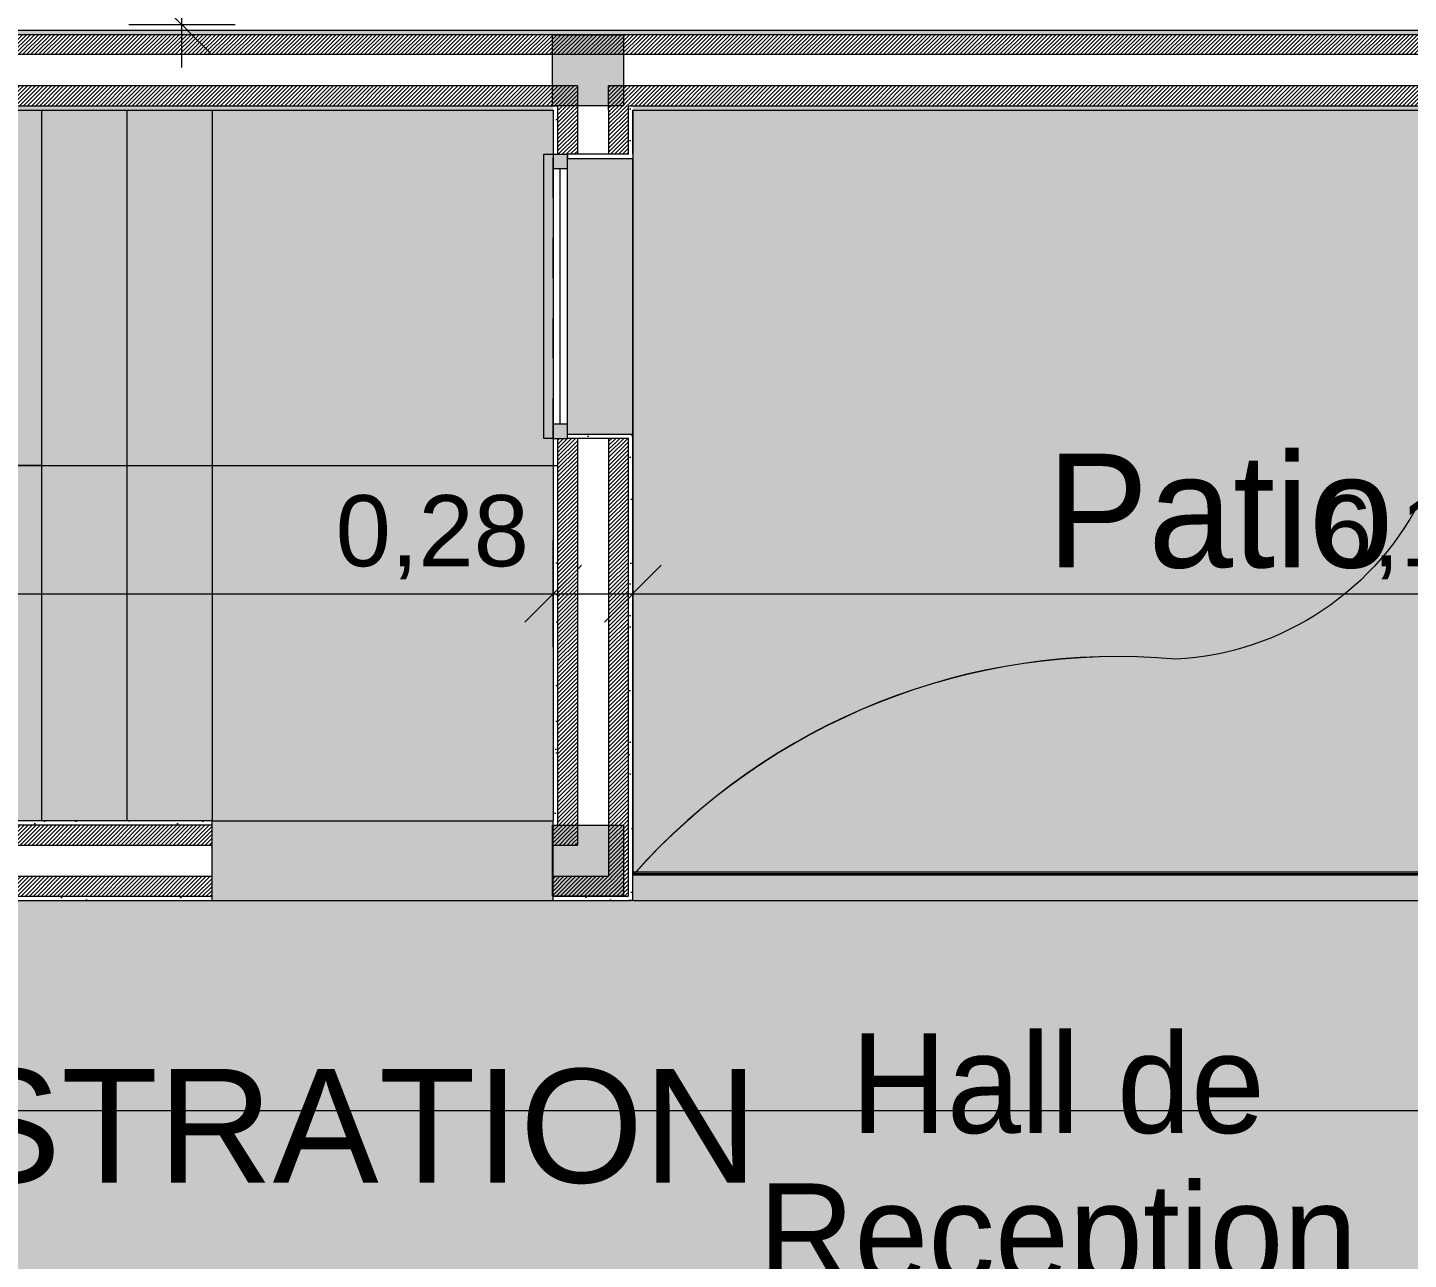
# Model space of a CAD drawing. Header units: millimetres. Extents: x -284281 to 1648660, y -821378 to -151356.
# Drawn here: x 227802 to 232659, y -257738 to -253406 of the extents above; entities that cross this region are included whole.
import ezdxf

# ---------------------------------------------------------------- set-up
doc = ezdxf.new("R2010")
doc.units = ezdxf.units.MM
doc.header["$MEASUREMENT"] = 0
doc.set_wipeout_variables(frame=1)
doc.linetypes.add('Traits', pattern=[282.222223, 141.111112, -141.111112])
doc.linetypes.add('Wipeout_Contour', pattern=[1000, 0, -1000])
for name, color, linetype in [('Cotations - 1_100', 7, 'Continuous'), ('Fenêtres ARCHICAD', 7, 'Continuous'), ('Hachure', 7, 'Continuous'), ('Marques - Coupes', 7, 'Continuous'), ('Nouveau_Co-Structure', 7, 'Continuous'), ('Sols_ Dalles', 7, 'Continuous'), ('Structure - Murs extérieurs', 7, 'Continuous'), ('wall', 7, 'Continuous')]:
    doc.layers.add(name, color=color, linetype=linetype)
doc.styles.add('STYLE_GENERE_1', font='AGENCYR.TTF')
doc.styles.add('STYLE_GENERE_2', font='arial.ttf')
doc.dimstyles.new('STYLE_GENERE__1', dxfattribs={"dimtxt": 250, "dimasz": 190, "dimexe": 0.18, "dimexo": 0.0625, "dimgap": 0, "dimtad": 1, "dimtih": 1, "dimtoh": 1, "dimlfac": 0.001, "dimzin": 0, "dimdsep": 46, "dimtxsty": 'STYLE_GENERE_2', "dimblk": 'ARROWHEAD_6', "dimblk1": 'ARROWHEAD_6', "dimblk2": 'ARROWHEAD_6', "dimcen": 0.09, "dimse1": 1, "dimse2": 1, "dimclrd": 7, "dimclre": 7, "dimclrt": 7, "dimazin": 0, "dimtfac": 1, "dimtdec": 4, "dimtmove": 0, "dimatfit": 3, "dimfxl": 1, "dimtolj": 1, "dimtzin": 0, "dimarcsym": 0})
doc.dimstyles.new('STYLE_GENERE__2', dxfattribs={"dimtxt": 250, "dimasz": 190, "dimexe": 0.18, "dimexo": 0.0625, "dimgap": 0, "dimtad": 1, "dimlfac": 0.001, "dimzin": 0, "dimdsep": 46, "dimtxsty": 'STYLE_GENERE_2', "dimblk": 'ARROWHEAD_6', "dimblk1": 'ARROWHEAD_6', "dimblk2": 'ARROWHEAD_6', "dimcen": 0.09, "dimse1": 1, "dimse2": 1, "dimclrd": 7, "dimclre": 7, "dimclrt": 7, "dimazin": 0, "dimtfac": 1, "dimtdec": 4, "dimtmove": 0, "dimatfit": 3, "dimfxl": 1, "dimtolj": 1, "dimtzin": 0, "dimarcsym": 0})
doc.dimstyles.new('STYLE_GENERE__4', dxfattribs={"dimtxt": 250, "dimasz": 190, "dimexe": 0.18, "dimexo": 0.0625, "dimgap": 0, "dimtad": 0, "dimlfac": 0.001, "dimzin": 0, "dimdsep": 46, "dimtxsty": 'STYLE_GENERE_2', "dimblk": 'ARROWHEAD_6', "dimblk1": 'ARROWHEAD_6', "dimblk2": 'ARROWHEAD_6', "dimcen": 0.09, "dimse1": 1, "dimse2": 1, "dimclrd": 7, "dimclre": 7, "dimclrt": 7, "dimazin": 0, "dimtfac": 1, "dimtdec": 4, "dimtmove": 0, "dimatfit": 3, "dimfxl": 1, "dimtolj": 1, "dimtzin": 0, "dimarcsym": 0})
pattern_1 = [(45, (0, 175), (-55.684659, 55.684659), [0, -52.5, 0, -78.75]), (110, (175, 175), (74.000794, 26.934086), [0, -38.5, 0, -66.5])]
pattern_2 = [(45, (0, 0), (-7.0710678, 7.0710678), [])]

# ---------------------------------------------------------------- blocks, each defined once
blk = doc.blocks.new('Dalle_2_1', base_point=(229931, -256385.6))
at = {"linetype": 'Continuous', "lineweight": 0, "true_color": 0x90b349}
blk.add_hatch(color=55, dxfattribs=at).paths.add_polyline_path([(229931, -256385.6), (236076, -256385.6), (236076, -253695.6), (229931, -253695.6)])
at = {"color": 7, "linetype": 'Continuous', "lineweight": 5, "flags": 128}
blk.add_lwpolyline([(229931, -256385.6), (236076, -256385.6), (236076, -253695.6), (229931, -253695.6)], close=True, dxfattribs=at)
blk = doc.blocks.new('Dalle_17_1', base_point=(219225.5, -253415.6))
at = {"layer": 'Sols_ Dalles', "linetype": 'Continuous', "lineweight": 0, "true_color": 0x393736}
blk.add_hatch(color=250, dxfattribs=at).paths.add_polyline_path([(219225.5, -253415.6), (219225.5, -256655.6), (221305.5, -256655.6), (221305.5, -257683.7), (219225.5, -257683.7), (219225.5, -261165.6), (230511, -261165.6), (230511, -259085.6), (232166, -259085.6), (232166, -261165.6), (244226, -261165.6), (244226, -253415.6)])
at = {"layer": 'Sols_ Dalles', "color": 250, "linetype": 'Continuous', "lineweight": 5, "true_color": 0x1f1f1f, "flags": 128}
blk.add_lwpolyline([(219225.5, -253415.6), (244226, -253415.6), (244226, -261165.6), (232166, -261165.6), (232166, -259085.6), (230511, -259085.6), (230511, -261165.6), (219225.5, -261165.6), (219225.5, -257683.7), (221305.5, -257683.7), (221305.5, -256655.6), (219225.5, -256655.6)], close=True, dxfattribs=at)
blk = doc.blocks.new('Mur_16_1', base_point=(244226, -253415.6))
at = {"color": 254, "linetype": 'Wipeout_Contour', "lineweight": 0, "ltscale": 1374074.521205101}
blk.add_wipeout([(219240.5, -253430.6), (244211, -253430.6), (244211, -253415.6), (219240.5, -253415.6)], dxfattribs=at)
at = {"color": 254, "linetype": 'Wipeout_Contour', "lineweight": 0, "ltscale": 1368799.062652909}
blk.add_wipeout([(229651, -253695.6), (229666, -253695.6), (229666, -253680.6), (229651, -253680.6)], dxfattribs=at)
at = {"color": 254, "linetype": 'Wipeout_Contour', "lineweight": 0, "ltscale": 1377844.151046678}
blk.add_wipeout([(229931, -253695.6), (236076, -253695.6), (236076, -253680.6), (229931, -253680.6)], dxfattribs=at)
at = {"linetype": 'Continuous', "lineweight": 5, "true_color": 0x5f5f5f}
h = blk.add_hatch(dxfattribs=at)
h.set_pattern_fill('ENDUIT_0001', color=251, style=0, pattern_type=2)
h.set_pattern_definition(pattern_1)
h.paths.add_polyline_path([(219240.5, -253430.6), (244211, -253430.6), (244211, -253415.6), (219240.5, -253415.6)])
h = blk.add_hatch(dxfattribs=at)
h.set_pattern_fill('ENDUIT_0001', color=251, style=0, pattern_type=2)
h.set_pattern_definition(pattern_1)
h.paths.add_polyline_path([(229651, -253695.6), (229666, -253695.6), (229666, -253680.6), (229651, -253680.6)])
h = blk.add_hatch(dxfattribs=at)
h.set_pattern_fill('ENDUIT_0001', color=251, style=0, pattern_type=2)
h.set_pattern_definition(pattern_1)
h.paths.add_polyline_path([(229931, -253695.6), (236076, -253695.6), (236076, -253680.6), (229931, -253680.6)])
at = {"color": 254, "linetype": 'Wipeout_Contour', "lineweight": 0, "ltscale": 1374194.484049249}
blk.add_wipeout([(219310.5, -253500.6), (244141, -253500.6), (244141, -253430.6), (219310.5, -253430.6)], dxfattribs=at)
at = {"color": 254, "linetype": 'Wipeout_Contour', "lineweight": 0, "ltscale": 1362360.349666437}
blk.add_wipeout([(224841, -253695.6), (229651, -253695.6), (229651, -253680.6), (224841, -253680.6)], dxfattribs=at)
at = {"color": 254, "linetype": 'Wipeout_Contour', "lineweight": 0, "ltscale": 1369510.679726213}
blk.add_wipeout([(229916, -253695.6), (229931, -253695.6), (229931, -253680.6), (229916, -253680.6)], dxfattribs=at)
at = {"linetype": 'Continuous', "lineweight": 5, "true_color": 0x5f5f5f}
h = blk.add_hatch(dxfattribs=at)
h.set_pattern_fill('BRIQUES_TERRE_CUITE__INT_97', color=251, style=0, pattern_type=2)
h.set_pattern_definition(pattern_2)
h.paths.add_polyline_path([(219310.5, -253500.6), (244141, -253500.6), (244141, -253430.6), (219310.5, -253430.6)])
h = blk.add_hatch(dxfattribs=at)
h.set_pattern_fill('ENDUIT_0001', color=251, style=0, pattern_type=2)
h.set_pattern_definition(pattern_1)
h.paths.add_polyline_path([(224841, -253695.6), (229651, -253695.6), (229651, -253680.6), (224841, -253680.6)])
h = blk.add_hatch(dxfattribs=at)
h.set_pattern_fill('ENDUIT_0001', color=251, style=0, pattern_type=2)
h.set_pattern_definition(pattern_1)
h.paths.add_polyline_path([(229916, -253695.6), (229931, -253695.6), (229931, -253680.6), (229916, -253680.6)])
at = {"color": 7, "linetype": 'Continuous', "lineweight": 5}
blk.add_line((244141, -253430.6), (219310.5, -253430.6), dxfattribs=at)
at = {"color": 7, "linetype": 'Continuous', "lineweight": 5, "flags": 128}
blk.add_lwpolyline([(244226, -253415.6), (219225.5, -253415.6)], dxfattribs=at)
at = {"color": 254, "linetype": 'Wipeout_Contour', "lineweight": 0, "ltscale": 1388277.555200387}
blk.add_wipeout([(229846, -253610.6), (244031, -253610.6), (244031, -253500.6), (229846, -253500.6)], dxfattribs=at)
at = {"color": 254, "linetype": 'Wipeout_Contour', "lineweight": 0, "ltscale": 1368762.067978173}
blk.add_wipeout([(229736, -253610.6), (229846, -253610.6), (229846, -253500.6), (229736, -253500.6)], dxfattribs=at)
at = {"color": 254, "linetype": 'Wipeout_Contour', "lineweight": 0, "ltscale": 1377719.244217107}
blk.add_wipeout([(229916, -253680.6), (236091, -253680.6), (236091, -253610.6), (229916, -253610.6)], dxfattribs=at)
at = {"linetype": 'Continuous', "lineweight": 5, "true_color": 0x5f5f5f}
h = blk.add_hatch(dxfattribs=at)
h.set_pattern_fill('BRIQUES_TERRE_CUITE__INT_97', color=251, style=0, pattern_type=2)
h.set_pattern_definition(pattern_2)
h.paths.add_polyline_path([(229916, -253680.6), (236091, -253680.6), (236091, -253610.6), (229916, -253610.6)])
at = {"color": 7, "linetype": 'Continuous', "lineweight": 5}
blk.add_line((244031, -253500.6), (229846, -253500.6), dxfattribs=at)
at = {"color": 254, "linetype": 'Wipeout_Contour', "lineweight": 0, "ltscale": 1361966.980552045}
blk.add_wipeout([(224756, -253610.6), (229736, -253610.6), (229736, -253500.6), (224756, -253500.6)], dxfattribs=at)
at = {"color": 7, "linetype": 'Continuous', "lineweight": 5}
for p, q in [((229736, -253500.6), (224756, -253500.6)), ((229846, -253500.6), (229736, -253500.6))]:
    blk.add_line(p, q, dxfattribs=at)
at = {"color": 254, "linetype": 'Wipeout_Contour', "lineweight": 0, "ltscale": 1368787.153171021}
blk.add_wipeout([(229666, -253680.6), (229736, -253680.6), (229736, -253610.6), (229666, -253610.6)], dxfattribs=at)
at = {"color": 254, "linetype": 'Wipeout_Contour', "lineweight": 0, "ltscale": 1369270.560203287}
blk.add_wipeout([(229846, -253680.6), (229916, -253680.6), (229916, -253610.6), (229846, -253610.6)], dxfattribs=at)
at = {"linetype": 'Continuous', "lineweight": 5, "true_color": 0x5f5f5f}
h = blk.add_hatch(dxfattribs=at)
h.set_pattern_fill('BRIQUES_TERRE_CUITE__INT_97', color=251, style=0, pattern_type=2)
h.set_pattern_definition(pattern_2)
h.paths.add_polyline_path([(229666, -253680.6), (229736, -253680.6), (229736, -253610.6), (229666, -253610.6)])
h = blk.add_hatch(dxfattribs=at)
h.set_pattern_fill('BRIQUES_TERRE_CUITE__INT_97', color=251, style=0, pattern_type=2)
h.set_pattern_definition(pattern_2)
h.paths.add_polyline_path([(229846, -253680.6), (229916, -253680.6), (229916, -253610.6), (229846, -253610.6)])
at = {"color": 7, "linetype": 'Continuous', "lineweight": 5}
for p, q in [((229736, -253610.6), (229736, -253680.6)), ((229916, -253610.6), (229846, -253610.6)), ((229846, -253680.6), (229846, -253610.6)), ((236091, -253610.6), (229916, -253610.6)), ((229916, -253695.6), (229916, -253680.6)), ((229916, -253680.6), (236091, -253680.6))]:
    blk.add_line(p, q, dxfattribs=at)
at = {"color": 7, "linetype": 'Continuous', "lineweight": 5, "flags": 128}
blk.add_lwpolyline([(229931, -253695.6), (236076, -253695.6)], dxfattribs=at)
at = {"color": 254, "linetype": 'Wipeout_Contour', "lineweight": 0, "ltscale": 1362233.96627735}
blk.add_wipeout([(224826, -253680.6), (229666, -253680.6), (229666, -253610.6), (224826, -253610.6)], dxfattribs=at)
at = {"linetype": 'Continuous', "lineweight": 5, "true_color": 0x5f5f5f}
h = blk.add_hatch(dxfattribs=at)
h.set_pattern_fill('BRIQUES_TERRE_CUITE__INT_97', color=251, style=0, pattern_type=2)
h.set_pattern_definition(pattern_2)
h.paths.add_polyline_path([(224826, -253680.6), (229666, -253680.6), (229666, -253610.6), (224826, -253610.6)])
at = {"color": 7, "linetype": 'Continuous', "lineweight": 5}
for p, q in [((229666, -253610.6), (224826, -253610.6)), ((229736, -253610.6), (229666, -253610.6)), ((224826, -253680.6), (229666, -253680.6)), ((229666, -253680.6), (229666, -253695.6))]:
    blk.add_line(p, q, dxfattribs=at)
at = {"color": 7, "linetype": 'Continuous', "lineweight": 5, "flags": 128}
blk.add_lwpolyline([(224841, -253695.6), (229651, -253695.6)], dxfattribs=at)
blk = doc.blocks.new('Fenêtre 25_11')
at = {"layer": 'Fenêtres ARCHICAD', "color": 7, "linetype": 'Continuous', "lineweight": 5}
for p, q in [((-500, 230), (-485, 230)), ((-485, 230), (485, 230)), ((-485, 0), (-485, 230)), ((500, 230), (485, 230)), ((485, 0), (485, 230)), ((-500, -35), (-500, 0)), ((-500, -35), (-500, 0)), ((500, -35), (500, 0)), ((500, -35), (500, 0)), ((-500, -50), (-500, -35)), ((-500, -50), (-500, -35)), ((500, -50), (500, -35)), ((500, -50), (500, -35)), ((-500, -50), (-500, -83.3)), ((-500, -83.3), (500, -83.3)), ((500, -83.3), (500, -50))]:
    blk.add_line(p, q, dxfattribs=at)
at = {"layer": 'Fenêtres ARCHICAD', "color": 7, "linetype": 'Traits', "lineweight": 5}
blk.add_line((-500, -50), (500, -50), dxfattribs=at)
at = {"color": 254, "linetype": 'Wipeout_Contour', "lineweight": 0, "ltscale": 1805.5395}
blk.add_wipeout([(-450, 0), (-450, -50), (450, -50), (450, 0)], dxfattribs=at).dxf.layer = 'Fenêtres ARCHICAD'
at = {"layer": 'Fenêtres ARCHICAD', "color": 7, "linetype": 'Continuous', "lineweight": 5}
for p, q in [((-500, 0), (-450, 0)), ((-450, 0), (-450, -50)), ((-450, 0), (450, 0)), ((450, -50), (450, 0)), ((450, 0), (500, 0)), ((-450, -25), (450, -25)), ((-450, -50), (-500, -50)), ((450, -50), (-450, -50)), ((500, -50), (450, -50))]:
    blk.add_line(p, q, dxfattribs=at)
blk = doc.blocks.new('Mur_44_1', base_point=(229651, -256475.6))
at = {"color": 254, "linetype": 'Wipeout_Contour', "lineweight": 0, "ltscale": 1369396.525943397}
blk.add_wipeout([(229846, -253695.6), (229916, -253695.6), (229916, -253680.6), (229846, -253680.6)], dxfattribs=at)
at = {"color": 254, "linetype": 'Wipeout_Contour', "lineweight": 0, "ltscale": 1032206.449551505}
blk.add_wipeout([(229651, -256210.6), (229666, -256210.6), (229651, -256195.6)], dxfattribs=at)
at = {"color": 254, "linetype": 'Wipeout_Contour', "lineweight": 0, "ltscale": 1033329.076330912}
blk.add_wipeout([(229916, -256475.6), (229931, -256475.6), (229916, -256460.6)], dxfattribs=at)
at = {"linetype": 'Continuous', "lineweight": 5, "true_color": 0x5f5f5f}
h = blk.add_hatch(dxfattribs=at)
h.set_pattern_fill('BRIQUES_TERRE_CUITE__INT_97', color=251, style=0, pattern_type=2)
h.set_pattern_definition(pattern_2)
h.paths.add_polyline_path([(229846, -253695.6), (229916, -253695.6), (229916, -253680.6), (229846, -253680.6)])
h = blk.add_hatch(dxfattribs=at)
h.set_pattern_fill('ENDUIT_0001', color=251, style=0, pattern_type=2)
h.set_pattern_definition(pattern_1)
h.paths.add_polyline_path([(229651, -256210.6), (229666, -256210.6), (229651, -256195.6)])
h = blk.add_hatch(dxfattribs=at)
h.set_pattern_fill('ENDUIT_0001', color=251, style=0, pattern_type=2)
h.set_pattern_definition(pattern_1)
h.paths.add_polyline_path([(229916, -256475.6), (229931, -256475.6), (229916, -256460.6)])
at = {"color": 254, "linetype": 'Wipeout_Contour', "lineweight": 0, "ltscale": 1369154.824507454}
blk.add_wipeout([(229736, -253695.6), (229846, -253695.6), (229846, -253680.6), (229736, -253680.6)], dxfattribs=at)
at = {"color": 254, "linetype": 'Wipeout_Contour', "lineweight": 0, "ltscale": 1369763.082496656}
blk.add_wipeout([(229916, -253850.9), (229931, -253850.9), (229931, -253695.6), (229916, -253695.6)], dxfattribs=at)
at = {"color": 254, "linetype": 'Wipeout_Contour', "lineweight": 0, "ltscale": 1033151.155318347}
blk.add_wipeout([(229846, -256460.6), (229916, -256460.6), (229846, -256390.6)], dxfattribs=at)
at = {"linetype": 'Continuous', "lineweight": 5, "true_color": 0x5f5f5f}
h = blk.add_hatch(dxfattribs=at)
h.set_pattern_fill('ENDUIT_0001', color=251, style=0, pattern_type=2)
h.set_pattern_definition(pattern_1)
h.paths.add_polyline_path([(229916, -253850.9), (229931, -253850.9), (229931, -253695.6), (229916, -253695.6)])
h = blk.add_hatch(dxfattribs=at)
h.set_pattern_fill('BRIQUES_TERRE_CUITE__INT_97', color=251, style=0, pattern_type=2)
h.set_pattern_definition(pattern_2)
h.paths.add_polyline_path([(229846, -256460.6), (229916, -256460.6), (229846, -256390.6)])
at = {"color": 254, "linetype": 'Wipeout_Contour', "lineweight": 0, "ltscale": 1368913.16339632}
blk.add_wipeout([(229666, -253695.6), (229736, -253695.6), (229736, -253680.6), (229666, -253680.6)], dxfattribs=at)
at = {"linetype": 'Continuous', "lineweight": 5, "true_color": 0x5f5f5f}
h = blk.add_hatch(dxfattribs=at)
h.set_pattern_fill('BRIQUES_TERRE_CUITE__INT_97', color=251, style=0, pattern_type=2)
h.set_pattern_definition(pattern_2)
h.paths.add_polyline_path([(229666, -253695.6), (229736, -253695.6), (229736, -253680.6), (229666, -253680.6)])
at = {"color": 254, "linetype": 'Wipeout_Contour', "lineweight": 0, "ltscale": 1375354.317541871}
blk.add_wipeout([(229931, -254850.9), (229916, -254850.9), (229916, -256460.6), (229931, -256460.6)], dxfattribs=at)
at = {"color": 254, "linetype": 'Wipeout_Contour', "lineweight": 0, "ltscale": 1032771.433866668}
blk.add_wipeout([(229736, -256390.6), (229846, -256390.6), (229736, -256280.6)], dxfattribs=at)
at = {"linetype": 'Continuous', "lineweight": 5, "true_color": 0x5f5f5f}
h = blk.add_hatch(dxfattribs=at)
h.set_pattern_fill('ENDUIT_0001', color=251, style=0, pattern_type=2)
h.set_pattern_definition(pattern_1)
h.paths.add_polyline_path([(229931, -254850.9), (229916, -254850.9), (229916, -256460.6), (229931, -256460.6)])
at = {"color": 254, "linetype": 'Wipeout_Contour', "lineweight": 0, "ltscale": 1369028.83652595}
blk.add_wipeout([(229736, -253680.6), (229846, -253680.6), (229846, -253610.6), (229736, -253610.6)], dxfattribs=at)
at = {"color": 254, "linetype": 'Wipeout_Contour', "lineweight": 0, "ltscale": 1369051.596572834}
blk.add_wipeout([(229666, -253695.6), (229651, -253695.6), (229651, -253850.9), (229666, -253850.9)], dxfattribs=at)
at = {"color": 254, "linetype": 'Wipeout_Contour', "lineweight": 0, "ltscale": 1032388.617941879}
blk.add_wipeout([(229666, -256280.6), (229736, -256280.6), (229666, -256210.6)], dxfattribs=at)
at = {"linetype": 'Continuous', "lineweight": 5, "true_color": 0x5f5f5f}
h = blk.add_hatch(dxfattribs=at)
h.set_pattern_fill('ENDUIT_0001', color=251, style=0, pattern_type=2)
h.set_pattern_definition(pattern_1)
h.paths.add_polyline_path([(229666, -253695.6), (229651, -253695.6), (229651, -253850.9), (229666, -253850.9)])
h = blk.add_hatch(dxfattribs=at)
h.set_pattern_fill('BRIQUES_TERRE_CUITE__INT_97', color=251, style=0, pattern_type=2)
h.set_pattern_definition(pattern_2)
h.paths.add_polyline_path([(229666, -256280.6), (229736, -256280.6), (229666, -256210.6)])
at = {"color": 254, "linetype": 'Wipeout_Contour', "lineweight": 0, "ltscale": 1033326.508240678}
blk.add_wipeout([(229931, -256460.6), (229916, -256460.6), (229931, -256475.6)], dxfattribs=at)
at = {"linetype": 'Continuous', "lineweight": 5, "true_color": 0x5f5f5f}
h = blk.add_hatch(dxfattribs=at)
h.set_pattern_fill('ENDUIT_0001', color=251, style=0, pattern_type=2)
h.set_pattern_definition(pattern_1)
h.paths.add_polyline_path([(229931, -256460.6), (229916, -256460.6), (229931, -256475.6)])
at = {"color": 254, "linetype": 'Wipeout_Contour', "lineweight": 0, "ltscale": 1711515.033563602}
blk.add_wipeout([(229736, -253695.6), (229666, -253695.6), (229666, -253850.9), (229701, -253850.9), (229736, -253850.9)], dxfattribs=at)
at = {"color": 254, "linetype": 'Wipeout_Contour', "lineweight": 0, "ltscale": 1374250.984236939}
blk.add_wipeout([(229651, -256195.6), (229666, -256195.6), (229666, -254850.9), (229651, -254850.9)], dxfattribs=at)
at = {"linetype": 'Continuous', "lineweight": 5, "true_color": 0x5f5f5f}
h = blk.add_hatch(dxfattribs=at)
h.set_pattern_fill('BRIQUES_TERRE_CUITE__INT_97', color=251, style=0, pattern_type=2)
h.set_pattern_definition(pattern_2)
h.paths.add_polyline_path([(229736, -253695.6), (229666, -253695.6), (229666, -253850.9), (229701, -253850.9), (229736, -253850.9)])
h = blk.add_hatch(dxfattribs=at)
h.set_pattern_fill('ENDUIT_0001', color=251, style=0, pattern_type=2)
h.set_pattern_definition(pattern_1)
h.paths.add_polyline_path([(229651, -256195.6), (229666, -256195.6), (229666, -254850.9), (229651, -254850.9)])
at = {"color": 7, "linetype": 'Continuous', "lineweight": 5}
for p, q in [((229666, -253680.6), (229666, -253695.6)), ((229666, -253695.6), (229666, -253850.9)), ((229651, -253850.9), (229666, -253850.9))]:
    blk.add_line(p, q, dxfattribs=at)
at = {"color": 7, "linetype": 'Continuous', "lineweight": 5, "flags": 128}
blk.add_lwpolyline([(229651, -253695.6), (229651, -253850.9)], dxfattribs=at)
at = {"color": 254, "linetype": 'Wipeout_Contour', "lineweight": 0, "ltscale": 1369407.292830534}
blk.add_wipeout([(229846, -253695.6), (229736, -253695.6), (229736, -253850.9), (229846, -253850.9)], dxfattribs=at)
at = {"color": 254, "linetype": 'Wipeout_Contour', "lineweight": 0, "ltscale": 1032203.880208605}
blk.add_wipeout([(229666, -256195.6), (229651, -256195.6), (229666, -256210.6)], dxfattribs=at)
at = {"linetype": 'Continuous', "lineweight": 5, "true_color": 0x5f5f5f}
h = blk.add_hatch(dxfattribs=at)
h.set_pattern_fill('ENDUIT_0001', color=251, style=0, pattern_type=2)
h.set_pattern_definition(pattern_1)
h.paths.add_polyline_path([(229666, -256195.6), (229651, -256195.6), (229666, -256210.6)])
at = {"color": 7, "linetype": 'Continuous', "lineweight": 5}
for p, q in [((229736, -253610.6), (229736, -253680.6)), ((229736, -253680.6), (229736, -253695.6))]:
    blk.add_line(p, q, dxfattribs=at)
at = {"color": 254, "linetype": 'Wipeout_Contour', "lineweight": 0, "ltscale": 1369648.949728995}
blk.add_wipeout([(229846, -253850.9), (229916, -253850.9), (229916, -253695.6), (229846, -253695.6)], dxfattribs=at)
at = {"linetype": 'Continuous', "lineweight": 5, "true_color": 0x5f5f5f}
h = blk.add_hatch(dxfattribs=at)
h.set_pattern_fill('BRIQUES_TERRE_CUITE__INT_97', color=251, style=0, pattern_type=2)
h.set_pattern_definition(pattern_2)
h.paths.add_polyline_path([(229846, -253850.9), (229916, -253850.9), (229916, -253695.6), (229846, -253695.6)])
at = {"color": 7, "linetype": 'Continuous', "lineweight": 5}
for p, q in [((229846, -253680.6), (229846, -253610.6)), ((229846, -253695.6), (229846, -253680.6)), ((229916, -253695.6), (229916, -253680.6))]:
    blk.add_line(p, q, dxfattribs=at)
at = {"color": 254, "linetype": 'Wipeout_Contour', "lineweight": 0, "ltscale": 1717477.738215013}
blk.add_wipeout([(229701, -254850.9), (229666, -254850.9), (229666, -256210.6), (229736, -256210.6), (229736, -254850.9)], dxfattribs=at)
at = {"linetype": 'Continuous', "lineweight": 5, "true_color": 0x5f5f5f}
h = blk.add_hatch(dxfattribs=at)
h.set_pattern_fill('BRIQUES_TERRE_CUITE__INT_97', color=251, style=0, pattern_type=2)
h.set_pattern_definition(pattern_2)
h.paths.add_polyline_path([(229701, -254850.9), (229666, -254850.9), (229666, -256210.6), (229736, -256210.6), (229736, -254850.9)])
at = {"color": 7, "linetype": 'Continuous', "lineweight": 5}
blk.add_line((229651, -254850.9), (229666, -254850.9), dxfattribs=at)
at = {"color": 254, "linetype": 'Wipeout_Contour', "lineweight": 0, "ltscale": 1712219.528022923}
blk.add_wipeout([(229931, -253850.9), (229916, -253850.9), (229701, -253850.9), (229701, -253865.9), (229931, -253865.9)], dxfattribs=at)
at = {"linetype": 'Continuous', "lineweight": 5, "true_color": 0x5f5f5f}
h = blk.add_hatch(dxfattribs=at)
h.set_pattern_fill('ENDUIT_0001', color=251, style=0, pattern_type=2)
h.set_pattern_definition(pattern_1)
h.paths.add_polyline_path([(229931, -253850.9), (229916, -253850.9), (229701, -253850.9), (229701, -253865.9), (229931, -253865.9)])
at = {"color": 7, "linetype": 'Continuous', "lineweight": 5}
for p, q in [((229736, -253695.6), (229736, -253850.9)), ((229846, -253695.6), (229846, -253850.9)), ((229916, -253850.9), (229916, -253695.6)), ((229666, -253850.9), (229701, -253850.9)), ((229701, -253850.9), (229701, -253865.9)), ((229916, -253850.9), (229701, -253850.9)), ((229701, -253865.9), (229931, -253865.9)), ((229931, -253850.9), (229931, -253865.9))]:
    blk.add_line(p, q, dxfattribs=at)
at = {"color": 7, "linetype": 'Continuous', "lineweight": 5, "flags": 128}
blk.add_lwpolyline([(229931, -253850.9), (229931, -253695.6)], dxfattribs=at)
at = {"color": 254, "linetype": 'Wipeout_Contour', "lineweight": 0, "ltscale": 1032381.806344215}
blk.add_wipeout([(229736, -256210.6), (229666, -256210.6), (229736, -256280.6)], dxfattribs=at)
at = {"linetype": 'Continuous', "lineweight": 5, "true_color": 0x5f5f5f}
h = blk.add_hatch(dxfattribs=at)
h.set_pattern_fill('BRIQUES_TERRE_CUITE__INT_97', color=251, style=0, pattern_type=2)
h.set_pattern_definition(pattern_2)
h.paths.add_polyline_path([(229736, -256210.6), (229666, -256210.6), (229736, -256280.6)])
at = {"color": 7, "linetype": 'Continuous', "lineweight": 5}
for p in [(229666, -254850.9), (229651, -256210.6)]:
    blk.add_line(p, (229666, -256210.6), dxfattribs=at)
at = {"color": 7, "linetype": 'Continuous', "lineweight": 5, "flags": 128}
blk.add_lwpolyline([(229651, -254850.9), (229651, -256195.6)], dxfattribs=at)
at = {"color": 254, "linetype": 'Wipeout_Contour', "lineweight": 0, "ltscale": 1374731.89800923}
blk.add_wipeout([(229736, -256280.6), (229846, -256280.6), (229846, -254850.9), (229736, -254850.9)], dxfattribs=at)
at = {"color": 254, "linetype": 'Wipeout_Contour', "lineweight": 0, "ltscale": 1032761.539977538}
blk.add_wipeout([(229846, -256280.6), (229736, -256280.6), (229846, -256390.6)], dxfattribs=at)
at = {"color": 7, "linetype": 'Continuous', "lineweight": 5}
blk.add_line((229666, -256280.6), (229736, -256280.6), dxfattribs=at)
at = {"color": 254, "linetype": 'Wipeout_Contour', "lineweight": 0, "ltscale": 1375136.405057774}
blk.add_wipeout([(229846, -256390.6), (229916, -256390.6), (229916, -254850.9), (229846, -254850.9)], dxfattribs=at)
at = {"linetype": 'Continuous', "lineweight": 5, "true_color": 0x5f5f5f}
h = blk.add_hatch(dxfattribs=at)
h.set_pattern_fill('BRIQUES_TERRE_CUITE__INT_97', color=251, style=0, pattern_type=2)
h.set_pattern_definition(pattern_2)
h.paths.add_polyline_path([(229846, -256390.6), (229916, -256390.6), (229916, -254850.9), (229846, -254850.9)])
at = {"color": 254, "linetype": 'Wipeout_Contour', "lineweight": 0, "ltscale": 1715885.538965094}
blk.add_wipeout([(229931, -254835.9), (229701, -254835.9), (229701, -254850.9), (229916, -254850.9), (229931, -254850.9)], dxfattribs=at)
at = {"color": 254, "linetype": 'Wipeout_Contour', "lineweight": 0, "ltscale": 1033144.347702796}
blk.add_wipeout([(229916, -256390.6), (229846, -256390.6), (229916, -256460.6)], dxfattribs=at)
at = {"linetype": 'Continuous', "lineweight": 5, "true_color": 0x5f5f5f}
h = blk.add_hatch(dxfattribs=at)
h.set_pattern_fill('ENDUIT_0001', color=251, style=0, pattern_type=2)
h.set_pattern_definition(pattern_1)
h.paths.add_polyline_path([(229931, -254835.9), (229701, -254835.9), (229701, -254850.9), (229916, -254850.9), (229931, -254850.9)])
h = blk.add_hatch(dxfattribs=at)
h.set_pattern_fill('BRIQUES_TERRE_CUITE__INT_97', color=251, style=0, pattern_type=2)
h.set_pattern_definition(pattern_2)
h.paths.add_polyline_path([(229916, -256390.6), (229846, -256390.6), (229916, -256460.6)])
at = {"color": 7, "linetype": 'Continuous', "lineweight": 5}
for p, q in [((229666, -254850.9), (229701, -254850.9)), ((229701, -254835.9), (229931, -254835.9)), ((229701, -254850.9), (229701, -254835.9)), ((229916, -254850.9), (229701, -254850.9)), ((229736, -254850.9), (229736, -256280.6)), ((229846, -254850.9), (229846, -256390.6)), ((229916, -256390.6), (229916, -254850.9)), ((229931, -254850.9), (229931, -254835.9)), ((229736, -256390.6), (229846, -256390.6)), ((229916, -256460.6), (229916, -256390.6)), ((229846, -256460.6), (229916, -256460.6))]:
    blk.add_line(p, q, dxfattribs=at)
at = {"color": 7, "linetype": 'Continuous', "lineweight": 5, "flags": 128}
for points in [[(229931, -256475.6), (229931, -254850.9)], [(229931, -256475.6), (229916, -256475.6)]]:
    blk.add_lwpolyline(points, dxfattribs=at)
at = {"layer": 'Fenêtres ARCHICAD', "color": 7, "linetype": 'Continuous', "lineweight": 5, "xscale": -1, "zscale": 1000, "rotation": 270}
blk.add_blockref('Fenêtre 25_11', (229701, -254350.9), dxfattribs=at)
blk = doc.blocks.new('Mur_46_1', base_point=(229932.9, -256375.6))
at = {"layer": 'Structure - Murs extérieurs', "color": 7, "linetype": 'Continuous', "lineweight": 5, "flags": 128}
for points in [[(236076, -256375.6), (229932.9, -256375.6)], [(229932.9, -256475.6), (236076, -256475.6)]]:
    blk.add_lwpolyline(points, dxfattribs=at)
blk = doc.blocks.new('Ouverture fenêtre simple')
at = {"layer": 'Fenêtres ARCHICAD', "color": 7, "linetype": 'Continuous', "lineweight": 5}
for p, q in [((-600, -15), (-600, 0)), ((-600, 0), (600, 0)), ((600, -15), (600, 0)), ((-600, -85), (-600, -15)), ((600, -85), (600, -15)), ((-600, -195), (-600, -85)), ((600, -195), (600, -85)), ((-600, -265), (-600, -195)), ((600, -265), (600, -195)), ((-600, -280), (-600, -265)), ((-600, -280), (600, -280)), ((600, -280), (600, -265))]:
    blk.add_line(p, q, dxfattribs=at)
blk = doc.blocks.new('Mur_47_1', base_point=(224561, -256475.6))
at = {"color": 254, "linetype": 'Wipeout_Contour', "lineweight": 0, "ltscale": 1368270.54013941}
blk.add_wipeout([(224841, -256195.6), (224841, -256210.6), (228451, -256210.6), (228451, -256195.6)], dxfattribs=at)
at = {"color": 254, "linetype": 'Wipeout_Contour', "lineweight": 0, "ltscale": 1368715.382384184}
blk.add_wipeout([(224576, -256460.6), (224576, -256475.6), (228451, -256475.6), (228451, -256460.6)], dxfattribs=at)
at = {"color": 254, "linetype": 'Wipeout_Contour', "lineweight": 0, "ltscale": 1377396.69646534}
blk.add_wipeout([(229651, -256460.6), (229651, -256475.6), (229916, -256475.6), (229916, -256460.6)], dxfattribs=at)
at = {"linetype": 'Continuous', "lineweight": 5, "true_color": 0x5f5f5f}
h = blk.add_hatch(dxfattribs=at)
h.set_pattern_fill('ENDUIT_0001', color=251, style=0, pattern_type=2)
h.set_pattern_definition(pattern_1)
h.paths.add_polyline_path([(224841, -256195.6), (224841, -256210.6), (228451, -256210.6), (228451, -256195.6)])
h = blk.add_hatch(dxfattribs=at)
h.set_pattern_fill('ENDUIT_0001', color=251, style=0, pattern_type=2)
h.set_pattern_definition(pattern_1)
h.paths.add_polyline_path([(224576, -256460.6), (224576, -256475.6), (228451, -256475.6), (228451, -256460.6)])
h = blk.add_hatch(dxfattribs=at)
h.set_pattern_fill('ENDUIT_0001', color=251, style=0, pattern_type=2)
h.set_pattern_definition(pattern_1)
h.paths.add_polyline_path([(229651, -256460.6), (229651, -256475.6), (229916, -256475.6), (229916, -256460.6)])
at = {"color": 254, "linetype": 'Wipeout_Contour', "lineweight": 0, "ltscale": 1368680.216873162}
blk.add_wipeout([(224646, -256390.6), (224646, -256460.6), (228451, -256460.6), (228451, -256390.6)], dxfattribs=at)
at = {"color": 254, "linetype": 'Wipeout_Contour', "lineweight": 0, "ltscale": 1377176.637445319}
blk.add_wipeout([(229846, -256390.6), (229651, -256390.6), (229651, -256460.6), (229846, -256460.6)], dxfattribs=at)
at = {"linetype": 'Continuous', "lineweight": 5, "true_color": 0x5f5f5f}
h = blk.add_hatch(dxfattribs=at)
h.set_pattern_fill('BRIQUES_TERRE_CUITE__INT_97', color=251, style=0, pattern_type=2)
h.set_pattern_definition(pattern_2)
h.paths.add_polyline_path([(224646, -256390.6), (224646, -256460.6), (228451, -256460.6), (228451, -256390.6)])
h = blk.add_hatch(dxfattribs=at)
h.set_pattern_fill('BRIQUES_TERRE_CUITE__INT_97', color=251, style=0, pattern_type=2)
h.set_pattern_definition(pattern_2)
h.paths.add_polyline_path([(229846, -256390.6), (229651, -256390.6), (229651, -256460.6), (229846, -256460.6)])
at = {"color": 7, "linetype": 'Continuous', "lineweight": 5}
for p, q in [((224646, -256460.6), (228451, -256460.6)), ((228451, -256475.6), (228451, -256460.6)), ((229651, -256460.6), (229846, -256460.6)), ((229651, -256475.6), (229651, -256460.6)), ((229846, -256460.6), (229916, -256460.6))]:
    blk.add_line(p, q, dxfattribs=at)
at = {"color": 7, "linetype": 'Continuous', "lineweight": 5, "flags": 128}
for points in [[(224576, -256475.6), (228451, -256475.6)], [(229651, -256475.6), (229916, -256475.6)]]:
    blk.add_lwpolyline(points, dxfattribs=at)
at = {"color": 254, "linetype": 'Wipeout_Contour', "lineweight": 0, "ltscale": 1368555.470872011}
blk.add_wipeout([(224756, -256390.6), (228451, -256390.6), (228451, -256280.6), (224756, -256280.6)], dxfattribs=at)
at = {"color": 254, "linetype": 'Wipeout_Contour', "lineweight": 0, "ltscale": 1376761.68968009}
blk.add_wipeout([(229651, -256280.6), (229651, -256390.6), (229736, -256390.6), (229736, -256280.6)], dxfattribs=at)
at = {"color": 7, "linetype": 'Continuous', "lineweight": 5}
for p, q in [((224756, -256390.6), (228451, -256390.6)), ((228451, -256460.6), (228451, -256390.6)), ((229651, -256390.6), (229736, -256390.6)), ((229651, -256460.6), (229651, -256390.6)), ((229736, -256390.6), (229846, -256390.6))]:
    blk.add_line(p, q, dxfattribs=at)
at = {"color": 254, "linetype": 'Wipeout_Contour', "lineweight": 0, "ltscale": 1368378.090640453}
blk.add_wipeout([(224826, -256210.6), (224826, -256280.6), (228451, -256280.6), (228451, -256210.6)], dxfattribs=at)
at = {"color": 254, "linetype": 'Wipeout_Contour', "lineweight": 0, "ltscale": 1376400.147886153}
blk.add_wipeout([(229666, -256210.6), (229651, -256210.6), (229651, -256280.6), (229666, -256280.6)], dxfattribs=at)
at = {"linetype": 'Continuous', "lineweight": 5, "true_color": 0x5f5f5f}
h = blk.add_hatch(dxfattribs=at)
h.set_pattern_fill('BRIQUES_TERRE_CUITE__INT_97', color=251, style=0, pattern_type=2)
h.set_pattern_definition(pattern_2)
h.paths.add_polyline_path([(224826, -256210.6), (224826, -256280.6), (228451, -256280.6), (228451, -256210.6)])
h = blk.add_hatch(dxfattribs=at)
h.set_pattern_fill('BRIQUES_TERRE_CUITE__INT_97', color=251, style=0, pattern_type=2)
h.set_pattern_definition(pattern_2)
h.paths.add_polyline_path([(229666, -256210.6), (229651, -256210.6), (229651, -256280.6), (229666, -256280.6)])
at = {"color": 7, "linetype": 'Continuous', "lineweight": 5}
for p, q in [((228451, -256210.6), (224841, -256210.6)), ((228451, -256210.6), (228451, -256195.6)), ((228451, -256280.6), (228451, -256210.6)), ((229651, -256210.6), (229651, -256195.6)), ((229651, -256210.6), (229666, -256210.6)), ((229651, -256280.6), (229651, -256210.6)), ((224826, -256280.6), (228451, -256280.6)), ((228451, -256390.6), (228451, -256280.6)), ((229651, -256280.6), (229666, -256280.6)), ((229651, -256390.6), (229651, -256280.6)), ((229666, -256280.6), (229736, -256280.6))]:
    blk.add_line(p, q, dxfattribs=at)
at = {"color": 7, "linetype": 'Continuous', "lineweight": 5, "flags": 128}
blk.add_lwpolyline([(228451, -256195.6), (224841, -256195.6)], dxfattribs=at)
at = {"layer": 'Fenêtres ARCHICAD', "color": 7, "linetype": 'Continuous', "lineweight": 5, "zscale": 1000}
blk.add_blockref('Ouverture fenêtre simple', (229051, -256195.6), dxfattribs=at)
blk = doc.blocks.new('*D459')
at = {"layer": 'Cotations - 1_100', "color": 7, "linetype": 'Continuous', "lineweight": 5, "transparency": 16777216}
for p, q in [((222783.5, -253695.6), (222783.5, -253545.6)), ((222883.5, -253795.6), (222683.5, -253595.6)), ((222971, -253695.6), (222596, -253695.6)), ((222783.5, -256375.6), (222783.5, -253695.6)), ((222683.5, -256275.6), (222883.5, -256475.6)), ((222971, -256375.6), (222596, -256375.6))]:
    blk.add_line(p, q, dxfattribs=at)
at = {"layer": 'Cotations - 1_100', "color": 7, "lineweight": 5, "transparency": 16777216, "insert": (222733.5, -255368.1), "char_height": 250, "attachment_point": 7, "rotation": 90, "style": 'STYLE_GENERE_2'}
blk.add_mtext('\\A1;{\\pql;\\fArial|b0|i0|c0|p38;2,68}', dxfattribs=at)
blk = doc.blocks.new('ARROWHEAD_6')
at = {"color": 0, "linetype": 'Continuous', "lineweight": 0}
for p, q in [((-0.5, -0.5), (0.5, 0.5)), ((0, 0), (-1, 0))]:
    blk.add_line(p, q, dxfattribs=at)
blk = doc.blocks.new('*D542')
at = {"layer": 'Cotations - 1_100', "color": 7, "linetype": 'Continuous', "lineweight": 5, "transparency": 16777216}
for p, q in [((224841, -255584.1), (224841, -255209.1)), ((229651, -255584.1), (229651, -255209.1)), ((224941, -255296.6), (224741, -255496.6)), ((229751, -255296.6), (229551, -255496.6)), ((224841, -255396.6), (229651, -255396.6))]:
    blk.add_line(p, q, dxfattribs=at)
at = {"layer": 'Cotations - 1_100', "color": 7, "lineweight": 5, "transparency": 16777216, "char_height": 250, "attachment_point": 7, "style": 'STYLE_GENERE_2'}
for s, insert in [('\\A1;{\\pql;\\fArial|b0|i0|c0|p38;4,81}', (226580.9, -255346.6)), ('\\A1;{\\pql;\\fArial|b0|i0|c0|p38;0,28}', (228885.9, -255346.6))]:
    blk.add_mtext(s, dxfattribs=dict(at, insert=insert))
blk = doc.blocks.new('*D543')
at = {"layer": 'Cotations - 1_100', "color": 7, "linetype": 'Continuous', "lineweight": 5, "transparency": 16777216}
for p, q in [((229651, -255584.1), (229651, -255209.1)), ((229931, -255584.1), (229931, -255209.1)), ((229751, -255296.6), (229551, -255496.6)), ((230031, -255296.6), (229831, -255496.6)), ((229651, -255396.6), (229931, -255396.6))]:
    blk.add_line(p, q, dxfattribs=at)
blk = doc.blocks.new('*D544')
at = {"layer": 'Cotations - 1_100', "color": 7, "linetype": 'Continuous', "lineweight": 5, "transparency": 16777216}
for p, q in [((229931, -255584.1), (229931, -255209.1)), ((236076, -255584.1), (236076, -255209.1)), ((230031, -255296.6), (229831, -255496.6)), ((235976, -255496.6), (236176, -255296.6)), ((236276, -255296.6), (236076, -255496.6)), ((229931, -255396.6), (236076, -255396.6))]:
    blk.add_line(p, q, dxfattribs=at)
at = {"layer": 'Cotations - 1_100', "color": 7, "lineweight": 5, "transparency": 16777216, "char_height": 250, "attachment_point": 7, "style": 'STYLE_GENERE_2'}
for s, insert in [('\\A1;{\\pql;\\fArial|b0|i0|c0|p38;6,15}', (232338.4, -255346.6)), ('\\A1;{\\pql;\\fArial|b0|i0|c0|p38;0,10}', (235310.9, -255346.6))]:
    blk.add_mtext(s, dxfattribs=dict(at, insert=insert))
blk = doc.blocks.new('*D585')
at = {"layer": 'Cotations - 1_100', "color": 7, "linetype": 'Continuous', "lineweight": 5, "transparency": 16777216}
for p, q in [((228245.4, -245005.6), (228445.4, -245205.6)), ((228445.4, -245305.6), (228245.4, -245105.6)), ((228532.9, -245205.6), (228157.9, -245205.6)), ((228345.4, -248918.2), (228345.4, -245205.6)), ((228345.4, -253395.6), (228345.4, -249682.9)), ((228245.4, -253295.6), (228445.4, -253495.6)), ((228532.9, -253395.6), (228157.9, -253395.6)), ((228345.4, -253545.6), (228345.4, -253395.6))]:
    blk.add_line(p, q, dxfattribs=at)
at = {"layer": 'Cotations - 1_100', "color": 7, "lineweight": 5, "transparency": 16777216, "char_height": 250, "attachment_point": 7, "rotation": 90, "style": 'STYLE_GENERE_2'}
for s, insert in [('\\A1;{\\pql;\\fArial|b0|i0|c0|p38;0,10}', (228132.9, -245488.1)), ('\\A1;{\\pql;\\fArial|b0|i0|c0|p38;8,19}', (228470.4, -249633.1))]:
    blk.add_mtext(s, dxfattribs=dict(at, insert=insert))
blk = doc.blocks.new('Plan de coupe_3_1', base_point=(246291.9, -257215))
at = {"layer": 'Marques - Coupes', "color": 7, "linetype": 'Continuous', "lineweight": 5}
blk.add_line((246041.9, -257215), (216865.9, -257215), dxfattribs=at)

msp = doc.modelspace()

# ---------------------------------------------------------------- hatches: boundary and pattern name
at = {"linetype": 'Continuous', "lineweight": 0, "true_color": 0xcad5b7}
msp.add_hatch(color=9, dxfattribs=at).paths.add_polyline_path([(229931.03357, -256380.69389), (236076.03357, -256380.69389), (236076.03357, -253695.57129), (229931.03357, -253695.57129)])
at = {"linetype": 'Continuous', "lineweight": 0, "true_color": 0xe7e7e7}
msp.add_hatch(color=254, dxfattribs=at).paths.add_polyline_path([(236076.03357, -255954.27252), (234706.55762, -254985.28813, 0.5092115625), (232713.58945, -255042.06819, -0.2757939605), (231841.04618, -255627.06879, 0.2380502037), (229932.90262, -256385.57129), (236076.03357, -256380.69389)])

# ---------------------------------------------------------------- linework, layer by layer
at = {"color": 7, "linetype": 'Continuous', "lineweight": 5, "flags": 128}
for points in [[(229931.03357, -256380.69389), (236076.03357, -256380.69389), (236076.03357, -253695.57129), (229931.03357, -253695.57129)], [(227851.03357, -254945.57129), (226041.03357, -254945.57129)]]:
    msp.add_lwpolyline(points, close=True, dxfattribs=at)
msp.add_lwpolyline([(236076.03357, -255954.27252), (234706.55762, -254985.28813, 0.5092115625), (232713.58945, -255042.06819, -0.2757939605), (231841.04618, -255627.06879, 0.2380502037), (229932.90262, -256385.57129), (236076.03357, -256380.69389)], format="xyb", close=True, dxfattribs=at)

# ---------------------------------------------------------------- block references
at = {"color": 7, "linetype": 'Continuous', "lineweight": 5}
msp.add_blockref('Dalle_2_1', (229931.03357, -256385.57129), dxfattribs=at)
at = {"layer": 'Sols_ Dalles', "color": 250, "linetype": 'Continuous', "lineweight": 5, "true_color": 0x1f1f1f}
msp.add_blockref('Dalle_17_1', (219225.54197, -253415.57129), dxfattribs=at)

# ---------------------------------------------------------------- texts
at = {"color": 7, "linetype": 'Continuous', "lineweight": 5, "insert": (225591.4092, -257473.85264), "char_height": 400, "attachment_point": 7, "style": 'STYLE_GENERE_2'}
msp.add_mtext('\\A1;{\\pql;\\fArial|b0|i0|c0|p38;ADMINISTRATION}', dxfattribs=at)
at = {"layer": 'Hachure', "color": 250, "linetype": 'Continuous', "lineweight": 5, "true_color": 0x3f3f3f, "insert": (231997.11886, -255107.19933), "char_height": 400, "attachment_point": 5, "style": 'STYLE_GENERE_1'}
msp.add_mtext('\\A1;{\\pqc;\\fAgency FB|b0|i0|c0|p34;Patio}', dxfattribs=at)
at = {"layer": 'Hachure', "color": 250, "linetype": 'Continuous', "lineweight": 5, "true_color": 0x3f3f3f, "insert": (231426.03357, -257434.91962), "char_height": 350, "attachment_point": 5, "line_spacing_factor": 0.904059, "style": 'STYLE_GENERE_1'}
msp.add_mtext('\\A1;{\\pqc;\\fAgency FB|b0|i0|c0|p34;Hall de \\P\\pqc;\\fAgency FB|b0|i0|c0|p34;R\\fAgency FB|b0|i0|c0|p34;eception}', dxfattribs=at)

# ---------------------------------------------------------------- next in the draw order: block references
at = {"color": 7, "lineweight": 5}
msp.add_blockref('Mur_16_1', (244226.03357, -253415.57129), dxfattribs=at)

# ---------------------------------------------------------------- next in the draw order: block references
msp.add_blockref('Mur_44_1', (229651.03357, -256475.57129), dxfattribs=at)

# ---------------------------------------------------------------- next in the draw order: dimensions: what is measured, and where the dimension line sits
at = {"layer": 'Cotations - 1_100', "color": 7, "linetype": 'Continuous', "lineweight": 5}
dim = msp.add_linear_dim(base=(228345.44042, -245205.57129), p1=(244226.03357, -253395.57129), p2=(231725.78777, -245205.57129), angle=90, dimstyle='STYLE_GENERE__4', dxfattribs=at)
dim.commit()
dim.dimension.update_dxf_attribs({"geometry": '*D585', "text_midpoint": (228345.44042, -249308.43753), "dimtype": 160, "text_rotation": 90})

# ---------------------------------------------------------------- next in the draw order: hatches: boundary and pattern name
at = {"layer": 'Nouveau_Co-Structure', "linetype": 'Continuous', "lineweight": 5}
msp.add_hatch(color=1, dxfattribs=at).paths.add_polyline_path([(229648.44298, -253430.57129), (229648.44298, -253680.57129), (229898.44298, -253680.57129), (229898.44298, -253430.57129)])
msp.add_hatch(color=1, dxfattribs=at).paths.add_polyline_path([(229648.44298, -253430.57129), (229648.44298, -253680.57129), (229898.44298, -253680.57129), (229898.44298, -253430.57129)])

# ---------------------------------------------------------------- next in the draw order: linework, layer by layer
at = {"color": 7, "linetype": 'Continuous', "lineweight": 5}
msp.add_line((227851.03357, -254945.57129), (229666.03357, -254945.57129), dxfattribs=at)
msp.add_line((227851.03357, -254945.57129), (229666.03357, -254945.57129), dxfattribs=at)
at = {"layer": 'Nouveau_Co-Structure', "color": 7, "linetype": 'Continuous', "lineweight": 5}
msp.add_lwpolyline([(229648.44298, -253430.57129), (229898.44298, -253430.57129), (229898.44298, -253680.57129), (229648.44298, -253680.57129)], close=True, dxfattribs=at)
msp.add_lwpolyline([(229648.44298, -253430.57129), (229898.44298, -253430.57129), (229898.44298, -253680.57129), (229648.44298, -253680.57129)], close=True, dxfattribs=at)

# ---------------------------------------------------------------- next in the draw order: block references
at = {"layer": 'Structure - Murs extérieurs', "color": 7, "lineweight": 5}
msp.add_blockref('Mur_46_1', (229932.90262, -256375.57129), dxfattribs=at)

# ---------------------------------------------------------------- next in the draw order: dimensions: what is measured, and where the dimension line sits
at = {"layer": 'Cotations - 1_100', "color": 7, "linetype": 'Continuous', "lineweight": 5}
for base, p1, p2, picture, middle in [((229651.03357, -255396.64723), (224841.03357, -254945.57129), (229651.03357, -254945.57129), '*D542', (226905.59482, -255221.64723)), ((229931.03357, -255396.64723), (229651.03357, -254945.57129), (229931.03357, -255085.57129), '*D543', (229210.59482, -255221.64723)), ((236076.0335682607, -255396.6472333557), (229931.0335682608, -255085.5712908681), (236076.0335682607, -255998.8249913922), '*D544', (232663.0948204256, -255221.6472333557))]:
    dim = msp.add_linear_dim(base=base, p1=p1, p2=p2, dimstyle='STYLE_GENERE__1', dxfattribs=at)
    dim.commit()
    dim.dimension.update_dxf_attribs({"geometry": picture, "text_midpoint": middle, "dimtype": 160})

# ---------------------------------------------------------------- next in the draw order: block references
at = {"color": 7, "lineweight": 5}
msp.add_blockref('Mur_47_1', (224561.03357, -256475.57129), dxfattribs=at)

# ---------------------------------------------------------------- next in the draw order: hatches: boundary and pattern name
at = {"layer": 'Nouveau_Co-Structure', "linetype": 'Continuous', "lineweight": 5}
msp.add_hatch(color=1, dxfattribs=at).paths.add_polyline_path([(229648.44298, -256210.56691), (229648.44298, -256460.56691), (229898.44298, -256460.56691), (229898.44298, -256210.56691)])

# ---------------------------------------------------------------- next in the draw order: linework, layer by layer
at = {"color": 7, "linetype": 'Continuous', "lineweight": 5}
for p, q in [((227851.03357, -253695.57129), (227851.03357, -256195.57129)), ((228151.03357, -253695.57129), (228151.03357, -256195.57129)), ((228451.03357, -253695.57129), (228451.03357, -256195.57129))]:
    msp.add_line(p, q, dxfattribs=at)
at = {"layer": 'Nouveau_Co-Structure', "color": 7, "linetype": 'Continuous', "lineweight": 5}
msp.add_lwpolyline([(229648.44298, -256210.56691), (229898.44298, -256210.56691), (229898.44298, -256460.56691), (229648.44298, -256460.56691)], close=True, dxfattribs=at)
at = {"layer": 'wall', "color": 1, "linetype": 'Continuous', "lineweight": 5, "flags": 128}
msp.add_lwpolyline([(236076.03357, -255954.27252), (234706.55762, -254985.28813, 0.5092115625), (232713.58945, -255042.06819, -0.2757939605), (231841.04618, -255627.06879, 0.2389663859), (229932.90262, -256385.57129)], format="xyb", dxfattribs=at)

# ---------------------------------------------------------------- next in the draw order: block references
at = {"layer": 'Marques - Coupes', "color": 7, "lineweight": 5}
msp.add_blockref('Plan de coupe_3_1', (246291.93279, -257214.99025), dxfattribs=at)

# ---------------------------------------------------------------- next in the draw order: dimensions: what is measured, and where the dimension line sits
at = {"layer": 'Cotations - 1_100', "color": 7, "linetype": 'Continuous', "lineweight": 5}
dim = msp.add_linear_dim(base=(222783.49296, -253695.57129), p1=(222643.28777, -256375.57129), p2=(231725.78777, -253695.57129), angle=90, dimstyle='STYLE_GENERE__2', dxfattribs=at)
dim.commit()
dim.dimension.update_dxf_attribs({"geometry": '*D459', "text_midpoint": (222608.49296, -255043.43753), "dimtype": 160, "text_rotation": 90})

doc.saveas('drawing.dxf')
